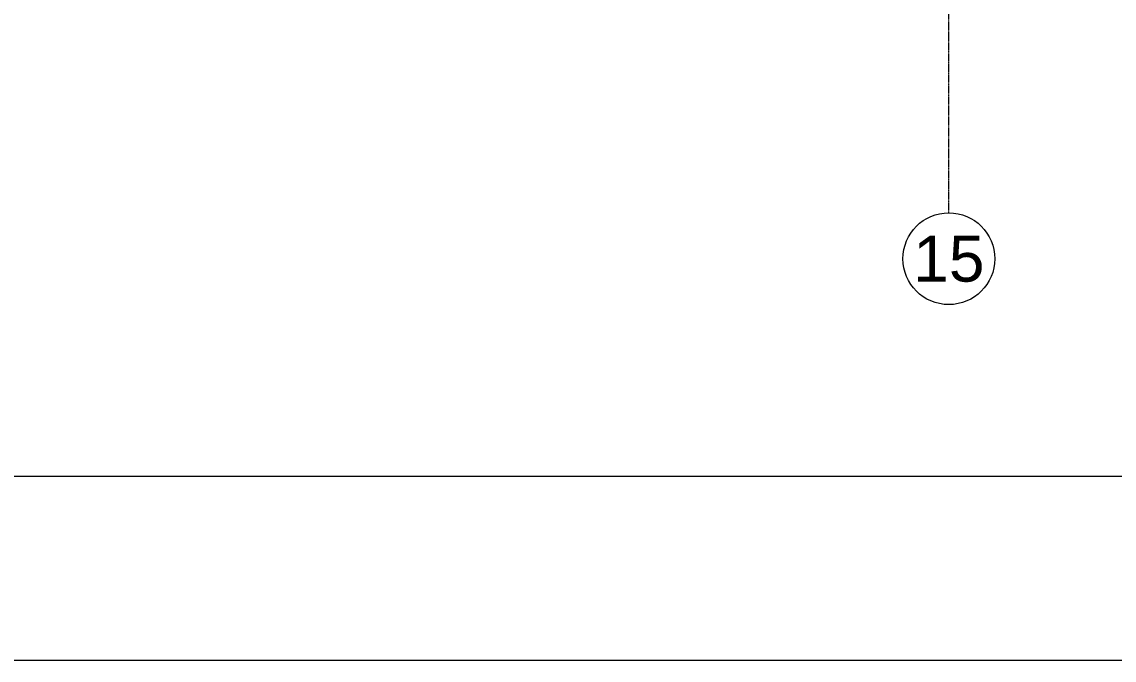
# Model space of a CAD drawing. Extents: x -2749 to 23780, y -1311 to 8245.
# Drawn here: x 7463.5 to 7939.5, y 0 to 278.2 of the extents above; entities that cross this region are included whole.
import ezdxf
from ezdxf.enums import TextEntityAlignment as Align

# ---------------------------------------------------------------- set-up
doc = ezdxf.new("R2010")
doc.units = 0
doc.header["$MEASUREMENT"] = 0
doc.linetypes.add('DASHDOT2', pattern=[0.5, 0.25, -0.125, 0, -0.125])
doc.layers.get('0').update_dxf_attribs({"color": 9, "lineweight": 9})
for name, color, linetype, lineweight in [('06D', 9, 'Continuous', 9), ('24', 9, 'DASHDOT2', 9), ('40A', 9, 'Continuous', 9)]:
    doc.layers.add(name, color=color, linetype=linetype, lineweight=lineweight)
doc.styles.add('Arial', font='arial.ttf', dxfattribs={"height": 2.5})

# ---------------------------------------------------------------- blocks, each defined once
blk = doc.blocks.new('0_aks')
at = {"linetype": 'Continuous'}
blk.add_circle((0, 0), 2, dxfattribs=at)
at = {"style": 'Arial'}
blk.add_attdef('AKS', text='', height=2, dxfattribs=at).set_placement((0, 0), align=Align.MIDDLE_CENTER)
blk = doc.blocks.new('P-AKS_AUDI')
at = {"layer": '24'}
blk.add_lwpolyline([(-2800, -2590), (-2800, -2440)], dxfattribs=at)
at = {"layer": '24', "xscale": 10, "yscale": 10, "zscale": 10}
blk.add_blockref('0_aks', (-2800, -2610), dxfattribs=at).add_auto_attribs({'AKS': '15'})
blk = doc.blocks.new('1.KAT PLANI')
at = {"layer": '24'}
blk.add_blockref('P-AKS_AUDI', (10667.5, 2785), dxfattribs=at)

msp = doc.modelspace()

# ---------------------------------------------------------------- linework, layer by layer
at = {"layer": '40A'}
for points in [[(11890, 4205), (5945, 4205), (5945, 0), (11890, 0)], [(11350.06, 80), (6025, 80), (6025, 4125), (11350.06, 4125)]]:
    msp.add_lwpolyline(points, close=True, dxfattribs=at)

# ---------------------------------------------------------------- block references
at = {"layer": '06D'}
msp.add_blockref('1.KAT PLANI', (0, 0), dxfattribs=at)

doc.saveas('drawing.dxf')
